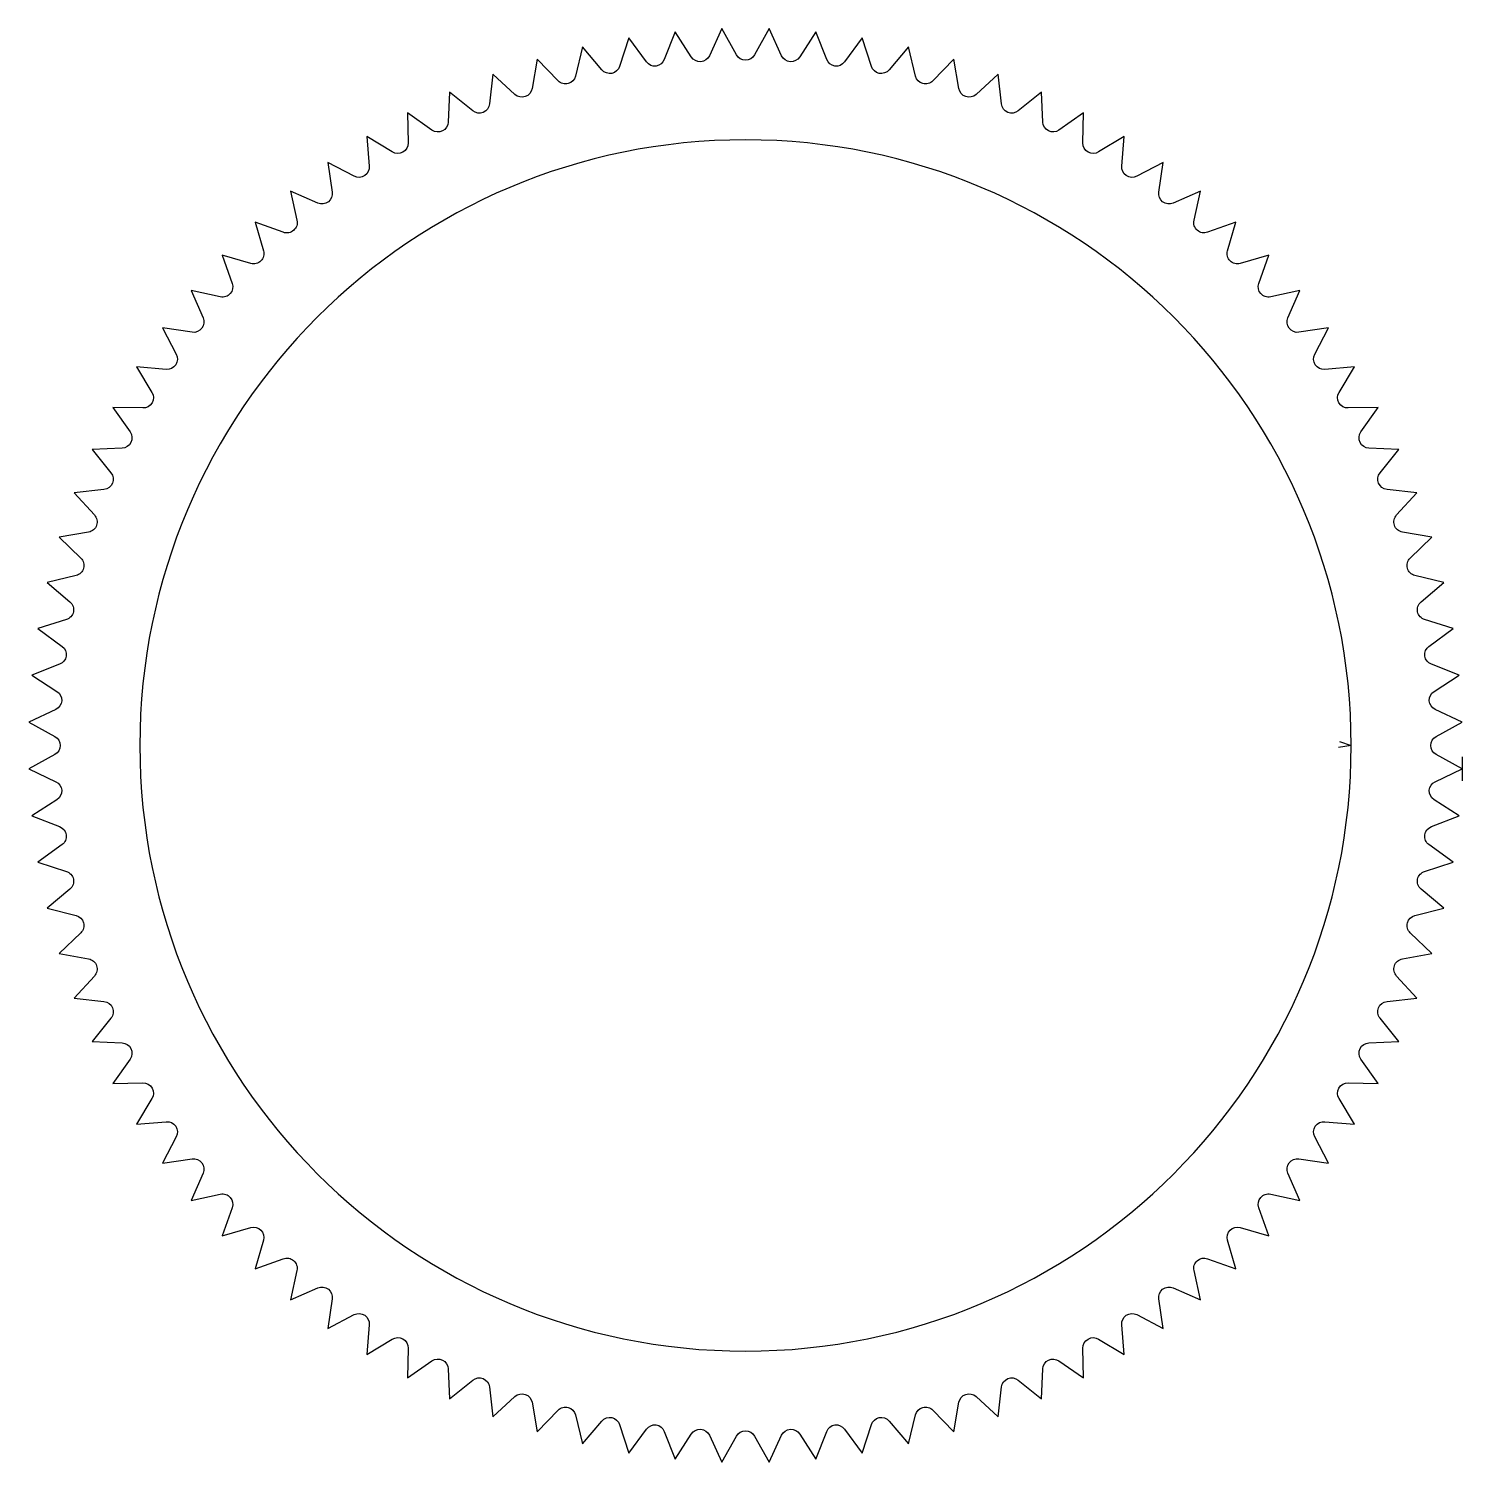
# Model space of a CAD drawing. Extents: x 1298 to 2493, y 415 to 1610.
import ezdxf

# ---------------------------------------------------------------- set-up
doc = ezdxf.new("R2010")
doc.units = 0
doc.layers.get('0').update_dxf_attribs({"linetype": 'CONTINUOUS'})

msp = doc.modelspace()

# ---------------------------------------------------------------- linework, layer by layer
at = {"color": 1}
for points in [[(2493.1, 1002.9), (2493.1, 992.9), (2471.2, 1004.9, -0.590924), (2471.2, 1020), (2493.1, 1032), (2470.5, 1042.6, -0.590924), (2469.5, 1057.6), (2490.5, 1071.1), (2467.3, 1080.2, -0.590924), (2465.3, 1095.1), (2485.4, 1109.9), (2461.7, 1117.4, -0.590924), (2458.7, 1132.2), (2477.8, 1148.3), (2453.6, 1154.2, -0.590924), (2449.7, 1168.8), (2467.7, 1186.1), (2443.1, 1190.4, -0.590924), (2438.3, 1204.7), (2455.1, 1223.1), (2430.3, 1225.9, -0.590924), (2424.5, 1239.8), (2440.1, 1259.3), (2415.2, 1260.4, -0.590924), (2408.5, 1273.9), (2422.8, 1294.4), (2397.9, 1293.9, -0.590924), (2390.3, 1306.9), (2403.2, 1328.3), (2378.4, 1326.1, -0.590924), (2370, 1338.7), (2381.5, 1360.8), (2356.8, 1357, -0.590924), (2347.7, 1369), (2357.7, 1391.9), (2333.3, 1386.5, -0.590924), (2323.4, 1397.8), (2331.9, 1421.3), (2307.9, 1414.3, -0.590924), (2297.3, 1425), (2304.2, 1448.9), (2280.7, 1440.4, -0.590924), (2269.4, 1450.4), (2274.8, 1474.7), (2251.9, 1464.7, -0.590924), (2240, 1473.9), (2243.7, 1498.6), (2221.6, 1487.1, -0.590924), (2209.1, 1495.5), (2211.2, 1520.3), (2189.8, 1507.4, -0.590924), (2176.8, 1514.9), (2177.3, 1539.9), (2156.8, 1525.6, -0.590924), (2143.3, 1532.3), (2142.2, 1557.2), (2122.7, 1541.6, -0.590924), (2108.8, 1547.4), (2106.1, 1572.2), (2087.6, 1555.3, -0.590924), (2073.4, 1560.2), (2069, 1584.7), (2051.7, 1566.7, -0.590924), (2037.2, 1570.6), (2031.2, 1594.9), (2015.1, 1575.8, -0.590924), (2000.4, 1578.7), (1992.8, 1602.5), (1978, 1582.4, -0.590924), (1963.1, 1584.4), (1954, 1607.6), (1940.6, 1586.6, -0.590924), (1925.5, 1587.6), (1915, 1610.2), (1902.9, 1588.3, -0.590924), (1887.9, 1588.3), (1875.8, 1610.2), (1865.3, 1587.6, -0.590924), (1850.2, 1586.6), (1836.8, 1607.6), (1827.7, 1584.4, -0.590924), (1812.8, 1582.4), (1798, 1602.5), (1790.4, 1578.7, -0.590924), (1775.7, 1575.8), (1759.6, 1594.9), (1753.6, 1570.6, -0.590924), (1739.1, 1566.7), (1721.8, 1584.7), (1717.4, 1560.2, -0.590924), (1703.2, 1555.3), (1684.7, 1572.2), (1682, 1547.4, -0.590924), (1668.1, 1541.6), (1648.6, 1557.2), (1647.5, 1532.3, -0.590924), (1633.9, 1525.6), (1613.5, 1539.9), (1614, 1514.9, -0.590924), (1600.9, 1507.4), (1579.6, 1520.3), (1581.7, 1495.5, -0.590924), (1569.2, 1487.1), (1547.1, 1498.6), (1550.8, 1473.9, -0.590924), (1538.9, 1464.7), (1516, 1474.7), (1521.4, 1450.4, -0.590924), (1510, 1440.4), (1486.6, 1448.9), (1493.5, 1425, -0.590924), (1482.9, 1414.3), (1458.9, 1421.3), (1467.4, 1397.8, -0.590924), (1457.5, 1386.5), (1433.1, 1391.9), (1443.1, 1369, -0.590924), (1434, 1357), (1409.3, 1360.8), (1420.8, 1338.7, -0.590924), (1412.4, 1326.1), (1387.6, 1328.3), (1400.5, 1306.9, -0.590924), (1392.9, 1293.9), (1368, 1294.4), (1382.3, 1273.9, -0.590924), (1375.6, 1260.4), (1350.7, 1259.3), (1366.3, 1239.8, -0.590924), (1360.5, 1225.9), (1335.7, 1223.1), (1352.5, 1204.7, -0.590924), (1347.7, 1190.4), (1323.1, 1186.1), (1341.1, 1168.8, -0.590924), (1337.2, 1154.2), (1313, 1148.3), (1332.1, 1132.2, -0.590924), (1329.1, 1117.4), (1305.4, 1109.9), (1325.5, 1095.1, -0.590924), (1323.5, 1080.2), (1300.3, 1071.1), (1321.3, 1057.6, -0.590924), (1320.3, 1042.6), (1297.7, 1032), (1319.5, 1020, -0.590924), (1319.5, 1004.9), (1297.7, 992.9), (1320.3, 982.3, -0.590924), (1321.3, 967.3), (1300.3, 953.9), (1323.5, 944.8, -0.590924), (1325.5, 929.8), (1305.4, 915.1), (1329.1, 907.5, -0.590924), (1332.1, 892.7), (1313, 876.7), (1337.2, 870.7, -0.590924), (1341.1, 856.2), (1323.1, 838.9), (1347.7, 834.5, -0.590924), (1352.5, 820.2), (1335.7, 801.8), (1360.5, 799.1, -0.590924), (1366.3, 785.1), (1350.7, 765.7), (1375.6, 764.5, -0.590924), (1382.3, 751), (1368, 730.6), (1392.9, 731.1, -0.590924), (1400.5, 718), (1387.6, 696.7), (1412.4, 698.8, -0.590924), (1420.8, 686.3), (1409.3, 664.1), (1434, 667.9, -0.590924), (1443.1, 655.9), (1433.1, 633.1), (1457.5, 638.4, -0.590924), (1467.4, 627.1), (1458.9, 603.7), (1482.9, 610.6, -0.590924), (1493.5, 600), (1486.6, 576), (1510, 584.5, -0.590924), (1521.4, 574.6), (1516, 550.2), (1538.9, 560.2, -0.590924), (1550.8, 551), (1547.1, 526.4), (1569.2, 537.9, -0.590924), (1581.7, 529.5), (1579.6, 504.6), (1600.9, 517.5, -0.590924), (1614, 510), (1613.5, 485.1), (1633.9, 499.3, -0.590924), (1647.5, 492.7), (1648.6, 467.7), (1668.1, 483.3, -0.590924), (1682, 477.6), (1684.7, 452.8), (1703.2, 469.6, -0.590924), (1717.4, 464.8), (1721.8, 440.2), (1739.1, 458.2, -0.590924), (1753.6, 454.3), (1759.6, 430.1), (1775.7, 449.2, -0.590924), (1790.4, 446.2), (1798, 422.4), (1812.8, 442.5, -0.590924), (1827.7, 440.6), (1836.8, 417.3), (1850.2, 438.3, -0.590924), (1865.3, 437.4), (1875.8, 414.8), (1887.9, 436.6, -0.590924), (1902.9, 436.6), (1915, 414.8), (1925.5, 437.4, -0.590924), (1940.6, 438.3), (1954, 417.3), (1963.1, 440.6, -0.590924), (1978, 442.5), (1992.8, 422.4), (2000.4, 446.2, -0.590924), (2015.1, 449.2), (2031.2, 430.1), (2037.2, 454.3, -0.590924), (2051.7, 458.2), (2069, 440.2), (2073.4, 464.8, -0.590924), (2087.6, 469.6), (2106.1, 452.8), (2108.8, 477.6, -0.590924), (2122.7, 483.3), (2142.2, 467.7), (2143.3, 492.7, -0.590924), (2156.8, 499.3), (2177.3, 485.1), (2176.8, 510, -0.590924), (2189.8, 517.5), (2211.2, 504.6), (2209.1, 529.5, -0.590924), (2221.6, 537.9), (2243.7, 526.4), (2240, 551, -0.590924), (2251.9, 560.2), (2274.8, 550.2), (2269.4, 574.6, -0.590924), (2280.7, 584.5), (2304.2, 576), (2297.3, 600, -0.590924), (2307.9, 610.6), (2331.9, 603.7), (2323.4, 627.1, -0.590924), (2333.3, 638.4), (2357.7, 633.1), (2347.7, 655.9, -0.590924), (2356.8, 667.9), (2381.5, 664.1), (2370, 686.3, -0.590924), (2378.4, 698.8), (2403.2, 696.7), (2390.3, 718, -0.590924), (2397.9, 731.1), (2422.8, 730.6), (2408.5, 751, -0.590924), (2415.2, 764.5), (2440.1, 765.7), (2424.5, 785.1, -0.590924), (2430.3, 799.1), (2455.1, 801.8), (2438.3, 820.2, -0.590924), (2443.1, 834.5), (2467.7, 838.9), (2449.7, 856.2, -0.590924), (2453.6, 870.7), (2477.8, 876.7), (2458.7, 892.7, -0.590924), (2461.7, 907.5), (2485.4, 915.1), (2465.3, 929.8, -0.590924), (2467.3, 944.8), (2490.5, 953.9), (2469.5, 967.3, -0.590924), (2470.5, 982.3), (2493.1, 992.9), (2493.1, 982.9)], [(2390.8, 1015.9), (2400.4, 1012.5, 1), (1390.4, 1012.5, 1), (2400.4, 1012.5), (2389.9, 1010.9)]]:
    msp.add_lwpolyline(points, format="xyb", dxfattribs=at)

doc.saveas('drawing.dxf')
